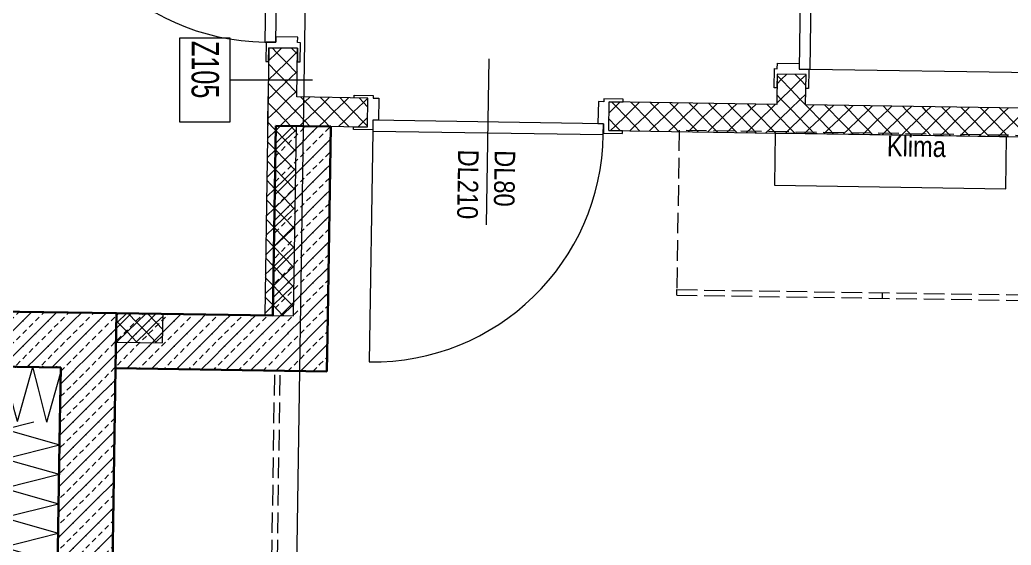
# Model space of a CAD drawing. Header units: metres. Extents: x -19025 to 34897, y -14024 to 26069.
# Drawn here: x -6882 to -3271, y -2126 to -214 of the extents above; entities that cross this region are included whole.
import ezdxf
from ezdxf.enums import TextEntityAlignment as Align

# ---------------------------------------------------------------- set-up
doc = ezdxf.new("R2010")
doc.units = ezdxf.units.M
doc.header["$MEASUREMENT"] = 0
doc.linetypes.add('Punktlinie weit', pattern=[0.05, 0, -0.05])
doc.linetypes.add('Strichlinie eng', pattern=[0.1, 0.075, -0.025])
for name, color, linetype in [('110 Wand Aussen', 7, 'Continuous'), ('11__100 Achsraster', 7, 'Continuous'), ('120 Wand Innen tragend', 7, 'Continuous'), ('130 Wand Innen', 7, 'Continuous'), ('210 Decke', 7, 'Continuous'), ('220 Bodenaufbau', 7, 'Continuous'), ('510 Moeblierung', 7, 'Continuous'), ('930 Beschriftung Allgemein', 7, 'Continuous'), ('936 Beschriftung Aufbauten', 7, 'Continuous'), ('Neubau_130 Wand Innen', 7, 'Continuous')]:
    doc.layers.add(name, color=color, linetype=linetype)
doc.styles.add('ERSTELLTER_STIL_1', font='ARIALN.TTF')
doc.styles.add('ERSTELLTER_STIL_4', font='arialbd.ttf')
doc.styles.add('ERSTELLTER_STIL_7', font='ARIALN.TTF', dxfattribs={"width": 0.8})
doc.linetypes.add('Grenze Bezirk', pattern='A,0,[2,22HAUS116_412 STG1 _ 2.DG_IndexB_2026-08-161.Shx,S=0.001587,R=0,X=0,Y=0],-0.25,0', length=0.25)
pattern_1 = [(45, (0, 0), (-0.04596194, 0.04596194), [0.0195, -0.013]), (45, (-0.02298, 0.02298), (-0.04596194, 0.04596194), [0.065, 0])]
pattern_2 = [(44.1212, (0, 0), (-0.03480892, 0.03589344), [0.05, 0]), (134.1212, (0, 0), (0.03589344, 0.03480892), [0.05, 0])]
pattern_3 = [(134.1288, (0, 0), (0.0358888, 0.0348137), [0.05, 0]), (224.1288, (0, 0), (-0.0348137, 0.0358888), [0.05, 0])]
pattern_4 = [(134.12126, (0, 0), (0.0358934, 0.03480896), [0.05, 0]), (224.12126, (0, 0), (-0.03480896, 0.0358934), [0.05, 0])]

# ---------------------------------------------------------------- blocks, each defined once
blk = doc.blocks.new('Decke_1_1', base_point=(-12.5417, 13.2338))
at = {"layer": '220 Bodenaufbau', "color": 7, "linetype": 'Continuous', "lineweight": 13, "flags": 128}
blk.add_lwpolyline([(-12.482, 21.772), (-12.74, 17.1693), (-10.4444, 17.0406), (-10.6591, 13.2049), (-12.5417, 13.2338), (-12.638, 6.9481), (-12.5214, 6.9463), (-12.5836, 2.8868), (-8.4848, 2.8239), (-8.5307, -0.1696), (-2.6045, -0.1696), (-2.5423, 3.8838), (-1.8278, 3.873), (-1.7618, 8.1713), (-2.5953, 8.1841), (-2.4657, 16.6303), (-2.3698, 16.6251), (-2.1874, 19.881)], dxfattribs=at)
blk = doc.blocks.new('Garderobe 01 27[14]_1', base_point=(-6.2403, 3.087))
at = {"layer": '510 Moeblierung', "color": 253, "linetype": 'Strichlinie eng', "lineweight": 9, "true_color": 0x9f9f9f}
for p, q in [((-6.2403, 3.087), (-6.24, 3.107)), ((-6.24, 3.107), (-4.7402, 3.084)), ((-5.4904, 3.0755), (-5.4901, 3.0955))]:
    blk.add_line(p, q, dxfattribs=at)
at = {"layer": '510 Moeblierung', "color": 253, "linetype": 'Strichlinie eng', "lineweight": 9, "true_color": 0x9f9f9f, "flags": 128}
blk.add_lwpolyline([(-6.2403, 3.087), (-4.7405, 3.064), (-4.7313, 3.6639), (-6.2311, 3.6869)], close=True, dxfattribs=at)
blk = doc.blocks.new('Garderobe 01 27[15]_1', base_point=(-7.7273, 0.0213))
at = {"layer": '510 Moeblierung', "color": 253, "linetype": 'Strichlinie eng', "lineweight": 9, "true_color": 0x9f9f9f}
for p, q in [((-7.7473, 0.0216), (-7.7045, 2.8119)), ((-7.7059, 1.4165), (-7.7259, 1.4168)), ((-7.7273, 0.0213), (-7.7473, 0.0216))]:
    blk.add_line(p, q, dxfattribs=at)
at = {"layer": '510 Moeblierung', "color": 253, "linetype": 'Strichlinie eng', "lineweight": 9, "true_color": 0x9f9f9f, "flags": 128}
blk.add_lwpolyline([(-7.7273, 0.0213), (-7.6845, 2.8116), (-8.2845, 2.8208), (-8.3273, 0.0305)], close=True, dxfattribs=at)
blk = doc.blocks.new('*X266')
at = {"layer": '110 Wand Aussen', "color": 7, "linetype": 'Continuous', "lineweight": 5}
for p, q in [((-8.5351, 2.6246), (-8.4848, 2.8016)), ((-8.5351, 2.6246), (-8.5655, 2.7453)), ((-8.6423, 2.6263), (-8.6248, 2.6878)), ((-8.6423, 2.6263), (-8.6513, 2.6621))]:
    blk.add_line(p, q, dxfattribs=at)
blk = doc.blocks.new('*X269')
at = {"layer": '110 Wand Aussen', "color": 7, "linetype": 'Continuous', "lineweight": 5}
for p, q in [((-8.6248, 2.6878), (-8.5856, 2.8254)), ((-8.5655, 2.7453), (-8.5856, 2.8254)), ((-8.6513, 2.6621), (-8.6849, 2.7957))]:
    blk.add_line(p, q, dxfattribs=at)
blk = doc.blocks.new('Wand_32_1', base_point=(-13.3327, 2.6982))
at = {"layer": '110 Wand Aussen', "linetype": 'Continuous', "lineweight": 0, "true_color": 0x000000}
h = blk.add_hatch(dxfattribs=at)
h.set_pattern_fill('BETON__BEWEHRT_SN46_0001', color=18, style=0, pattern_type=2)
h.set_pattern_definition(pattern_1)
h.paths.add_polyline_path([(-8.8144, 2.829), (-8.4845, 2.8239), (-8.4814, 3.0239), (-8.8113, 3.0289), (-8.8121, 2.9789)])
h = blk.add_hatch(dxfattribs=at)
h.set_pattern_fill('BETON__BEWEHRT_SN46_0001', color=18, style=0, pattern_type=2)
h.set_pattern_definition(pattern_1)
h.paths.add_polyline_path([(-8.4814, 3.0239), (-8.4845, 2.8239), (-8.2814, 3.0208)])
h = blk.add_hatch(dxfattribs=at)
h.set_pattern_fill('BETON__BEWEHRT_SN46_0001', color=18, style=0, pattern_type=2)
h.set_pattern_definition(pattern_1)
h.paths.add_polyline_path([(-8.4845, 2.8239), (-8.2845, 2.8208), (-8.2814, 3.0208)])
at = {"layer": '110 Wand Aussen', "color": 7, "linetype": 'Continuous', "lineweight": 30}
for p in [(-8.8144, 2.829), (-8.4875, 2.6239)]:
    blk.add_line(p, (-8.4845, 2.8239), dxfattribs=at)
at = {"layer": '110 Wand Aussen', "color": 7, "linetype": 'Continuous', "lineweight": 30, "flags": 128}
for points in [[(-8.2814, 3.0208), (-8.8113, 3.0289)], [(-8.2814, 3.0208), (-8.2845, 2.8208)]]:
    blk.add_lwpolyline(points, dxfattribs=at)
at = {"layer": '110 Wand Aussen', "color": 7, "lineweight": 30}
for name in ['*X269', '*X266']:
    blk.add_blockref(name, (0, 0), dxfattribs=at)
blk = doc.blocks.new('*X283')
at = {"layer": '110 Wand Aussen', "color": 7, "linetype": 'Continuous', "lineweight": 5}
for p, q in [((-8.632, -0.2696), (-8.5315, -0.2443)), ((-8.5896, -0.2278), (-8.5315, -0.2443)), ((-8.6744, -0.3113), (-8.5332, -0.3515)), ((-8.6048, -0.3695), (-8.5332, -0.3515))]:
    blk.add_line(p, q, dxfattribs=at)
blk = doc.blocks.new('*X284')
at = {"layer": '110 Wand Aussen', "color": 7, "linetype": 'Continuous', "lineweight": 5}
for p, q in [((-8.6879, 2.5987), (-8.5819, 2.6254)), ((-8.6879, 2.5987), (-8.4888, 2.542)), ((-8.6896, 2.4915), (-8.4888, 2.542)), ((-8.6896, 2.4915), (-8.4904, 2.4349)), ((-8.6912, 2.3844), (-8.4904, 2.4349)), ((-8.6912, 2.3844), (-8.4921, 2.3277)), ((-8.6929, 2.2772), (-8.4921, 2.3277)), ((-8.6929, 2.2772), (-8.4937, 2.2205)), ((-8.6945, 2.17), (-8.4937, 2.2205)), ((-8.6945, 2.17), (-8.4953, 2.1134)), ((-8.6961, 2.0629), (-8.4953, 2.1134)), ((-8.6961, 2.0629), (-8.497, 2.0062)), ((-8.6978, 1.9557), (-8.497, 2.0062)), ((-8.6978, 1.9557), (-8.4986, 1.899)), ((-8.6994, 1.8485), (-8.4986, 1.899)), ((-8.6994, 1.8485), (-8.5003, 1.7919)), ((-8.7011, 1.7414), (-8.5003, 1.7919)), ((-8.7011, 1.7414), (-8.5019, 1.6847)), ((-8.7027, 1.6342), (-8.5019, 1.6847)), ((-8.7027, 1.6342), (-8.5036, 1.5775)), ((-8.7044, 1.527), (-8.5036, 1.5775)), ((-8.7044, 1.527), (-8.5052, 1.4704)), ((-8.706, 1.4199), (-8.5052, 1.4704)), ((-8.706, 1.4199), (-8.5069, 1.3632)), ((-8.7077, 1.3127), (-8.5069, 1.3632)), ((-8.7077, 1.3127), (-8.5085, 1.256)), ((-8.7093, 1.2055), (-8.5085, 1.256)), ((-8.7093, 1.2055), (-8.5101, 1.1489)), ((-8.7109, 1.0984), (-8.5101, 1.1489)), ((-8.7109, 1.0984), (-8.5118, 1.0417)), ((-8.7126, 0.9912), (-8.5118, 1.0417)), ((-8.7126, 0.9912), (-8.5134, 0.9345)), ((-8.7142, 0.884), (-8.5134, 0.9345)), ((-8.7142, 0.884), (-8.5151, 0.8274)), ((-8.7159, 0.7768), (-8.5151, 0.8274)), ((-8.7159, 0.7768), (-8.5167, 0.7202)), ((-8.7175, 0.6697), (-8.5167, 0.7202)), ((-8.7175, 0.6697), (-8.5184, 0.613)), ((-8.7192, 0.5625), (-8.5184, 0.613)), ((-8.7192, 0.5625), (-8.52, 0.5059)), ((-8.7208, 0.4553), (-8.52, 0.5059)), ((-8.7208, 0.4553), (-8.5217, 0.3987)), ((-8.7224, 0.3482), (-8.5217, 0.3987)), ((-8.7224, 0.3482), (-8.5233, 0.2915)), ((-8.7241, 0.241), (-8.5233, 0.2915)), ((-8.7241, 0.241), (-8.5249, 0.1844)), ((-8.7257, 0.1338), (-8.5249, 0.1844)), ((-8.7257, 0.1338), (-8.5266, 0.0772)), ((-8.7274, 0.0267), (-8.5266, 0.0772)), ((-8.7274, 0.0267), (-8.5282, -0.03)), ((-8.729, -0.0805), (-8.5282, -0.03)), ((-8.729, -0.0805), (-8.5299, -0.1371)), ((-8.6646, -0.171), (-8.5299, -0.1371))]:
    blk.add_line(p, q, dxfattribs=at)
blk = doc.blocks.new('*X285')
at = {"layer": '110 Wand Aussen', "color": 7, "linetype": 'Continuous', "lineweight": 5}
for p, q in [((-8.7307, -0.1877), (-8.6646, -0.171)), ((-8.7307, -0.1877), (-8.5896, -0.2278)), ((-8.7323, -0.2948), (-8.632, -0.2696)), ((-8.7323, -0.2948), (-8.6744, -0.3113))]:
    blk.add_line(p, q, dxfattribs=at)
blk = doc.blocks.new('Wand_42_1', base_point=(-8.4875, 2.6239))
at = {"layer": '110 Wand Aussen', "linetype": 'Continuous', "lineweight": 0, "true_color": 0x000000}
h = blk.add_hatch(dxfattribs=at)
h.set_pattern_fill('BETON__BEWEHRT_SN46_0001', color=18, style=0, pattern_type=2)
h.set_pattern_definition(pattern_1)
h.paths.add_polyline_path([(-8.4845, 2.8239), (-8.5273, 0.0305), (-8.3273, 0.0305), (-8.2845, 2.8208)])
h = blk.add_hatch(dxfattribs=at)
h.set_pattern_fill('BETON__BEWEHRT_SN46_0001', color=18, style=0, pattern_type=2)
h.set_pattern_definition(pattern_1)
h.paths.add_polyline_path([(-8.3273, 0.0305), (-8.5304, -0.1695), (-8.3303, -0.1695)])
h = blk.add_hatch(dxfattribs=at)
h.set_pattern_fill('BETON__BEWEHRT_SN46_0001', color=18, style=0, pattern_type=2)
h.set_pattern_definition(pattern_1)
h.paths.add_polyline_path([(-8.5273, 0.0305), (-8.5304, -0.1695), (-8.3273, 0.0305)])
at = {"layer": '110 Wand Aussen', "color": 7, "linetype": 'Continuous', "lineweight": 30}
for p, q in [((-8.4875, 2.6239), (-8.4845, 2.8239)), ((-8.4875, 2.6239), (-8.5273, 0.0305)), ((-8.5273, 0.0305), (-8.5304, -0.1695)), ((-8.5304, -0.1695), (-8.3303, -0.1695))]:
    blk.add_line(p, q, dxfattribs=at)
at = {"layer": '110 Wand Aussen', "color": 7, "linetype": 'Continuous', "lineweight": 30, "flags": 128}
blk.add_lwpolyline([(-8.3273, 0.0305), (-8.2845, 2.8208)], dxfattribs=at)
at = {"layer": '110 Wand Aussen', "color": 7, "linetype": 'Continuous', "lineweight": 13, "flags": 128}
for points in [[(-8.6875, 2.627), (-8.7335, -0.3695)], [(-8.7335, -0.3695), (-8.5334, -0.3695)]]:
    blk.add_lwpolyline(points, dxfattribs=at)
at = {"layer": '110 Wand Aussen', "color": 7, "lineweight": 30}
for name in ['*X284', '*X285', '*X283']:
    blk.add_blockref(name, (0, 0), dxfattribs=at)
blk = doc.blocks.new('Zargentür 1-Fl 27_5')
at = {"layer": '130 Wand Innen', "color": 7, "linetype": 'Continuous', "lineweight": 13}
for p, q in [((0.42, 0.015), (0.42, 0.855)), ((-0.42, 0.01), (-0.49, 0.01)), ((-0.49, 0.01), (-0.49, 0)), ((-0.49, 0), (-0.44, 0)), ((-0.44, 0), (-0.44, -0.105)), ((-0.44, 0), (-0.44, -0.105)), ((-0.44, 0), (-0.44, -0.105)), ((-0.42, 0.015), (-0.42, -0.025)), ((0.42, 0.015), (-0.42, 0.015)), ((-0.42, -0.025), (-0.42, 0.01)), ((0.42, -0.025), (0.42, 0.015)), ((0.42, -0.025), (0.42, 0.01)), ((0.42, 0.01), (0.49, 0.01)), ((0.49, 0), (0.44, 0)), ((0.44, 0), (0.44, -0.105)), ((0.44, 0), (0.44, -0.105)), ((0.44, 0), (0.44, -0.105)), ((0.49, 0.01), (0.49, 0)), ((-0.4, -0.025), (-0.42, -0.025)), ((-0.42, -0.025), (0.42, -0.025)), ((-0.4, -0.105), (-0.4, -0.025)), ((0.4, -0.105), (0.4, -0.025)), ((0.4, -0.025), (0.42, -0.025)), ((-0.44, -0.105), (-0.49, -0.105)), ((-0.49, -0.105), (-0.49, -0.115)), ((-0.42, -0.115), (-0.42, -0.105)), ((-0.42, -0.105), (-0.4, -0.105)), ((0.42, -0.105), (0.4, -0.105)), ((0.42, -0.115), (0.42, -0.105)), ((0.44, -0.105), (0.49, -0.105)), ((0.49, -0.105), (0.49, -0.115)), ((-0.49, -0.115), (-0.42, -0.115)), ((0.49, -0.115), (0.42, -0.115))]:
    blk.add_line(p, q, dxfattribs=at)
blk.add_arc((0.42, 0.015), 0.84, 90, 180, dxfattribs=at)
blk = doc.blocks.new('T Marker 21_5')
at = {"layer": '130 Wand Innen', "color": 7, "linetype": 'Continuous', "lineweight": 13}
blk.add_line((0, -0.455), (0, 0.15), dxfattribs=at)
at = {"layer": '130 Wand Innen', "color": 7, "lineweight": 13, "style": 'ERSTELLTER_STIL_1'}
for tag, p in [('gs_width_select_pref_50_1', (-0.13, -0.182)), ('gs_width_select_pref_50_0', (0.0029, -0.182))]:
    blk.add_attdef(tag, text='', height=0.075, rotation=270, dxfattribs=at).set_placement(p, align=Align.BOTTOM_LEFT)
blk = doc.blocks.new('Wand_51_1', base_point=(-7.7309, 3.7046))
at = {"layer": '130 Wand Innen', "linetype": 'Continuous', "lineweight": 13, "true_color": 0xa7a7a7}
h = blk.add_hatch(dxfattribs=at)
h.set_pattern_fill('GIPSKARTONWAND_0001', color=253, style=0, pattern_type=2)
h.set_pattern_definition(pattern_2)
h.paths.add_polyline_path([(-7.7293, 3.8096), (-7.7309, 3.7046), (-7.6259, 3.703), (-7.6243, 3.808)])
h = blk.add_hatch(dxfattribs=at)
h.set_pattern_fill('GIPSKARTONWAND_0001', color=253, style=0, pattern_type=2)
h.set_pattern_definition(pattern_2)
h.paths.add_polyline_path([(-7.6259, 3.703), (-7.3673, 3.699), (-7.3657, 3.804), (-7.6243, 3.808)])
h = blk.add_hatch(dxfattribs=at)
h.set_pattern_fill('GIPSKARTONWAND_0001', color=253, style=0, pattern_type=2)
h.set_pattern_definition(pattern_2)
h.paths.add_polyline_path([(-6.4874, 3.6855), (-5.8775, 3.6762), (-5.8759, 3.7812), (-6.4858, 3.7905)])
h = blk.add_hatch(dxfattribs=at)
h.set_pattern_fill('GIPSKARTONWAND_0001', color=253, style=0, pattern_type=2)
h.set_pattern_definition(pattern_2)
h.paths.add_polyline_path([(-5.7709, 3.7796), (-5.7725, 3.6746), (-2.5463, 3.6251), (-2.5447, 3.7301)])
at = {"layer": '130 Wand Innen', "color": 7, "linetype": 'Continuous', "lineweight": 13}
for p, q in [((-7.3673, 3.699), (-7.3657, 3.804)), ((-6.4874, 3.6855), (-6.4858, 3.7905))]:
    blk.add_line(p, q, dxfattribs=at)
at = {"layer": '130 Wand Innen', "color": 7, "linetype": 'Continuous', "lineweight": 13, "flags": 128}
for points in [[(-7.3657, 3.804), (-7.6243, 3.808)], [(-5.8759, 3.7812), (-6.4858, 3.7905)], [(-2.5447, 3.7301), (-5.7709, 3.7796)], [(-7.6259, 3.703), (-7.3673, 3.699)], [(-6.4874, 3.6855), (-5.8775, 3.6762)], [(-5.7725, 3.6746), (-2.5463, 3.6251)]]:
    blk.add_lwpolyline(points, dxfattribs=at)
at = {"layer": 'Neubau_130 Wand Innen', "color": 7, "linetype": 'Continuous', "lineweight": 13}
blk.add_line((-7.7293, 3.8096), (-7.7309, 3.7046), dxfattribs=at)
at = {"layer": '130 Wand Innen', "color": 7, "lineweight": 13}
ref = blk.add_blockref('T Marker 21_5', (-6.9257, 3.7973), dxfattribs=dict(at, rotation=359.1211932583198))
ref.add_attrib('gs_width_select_pref_50', 'DL80', dxfattribs={"color": 7, "lineweight": 13, "height": 0.075, "rotation": 269.1212, "style": 'ERSTELLTER_STIL_1'}).set_placement((-6.9259, 3.6152), align=Align.BOTTOM_LEFT)
ref.add_attrib('gs_width_select_pref_50_1', 'DL210', dxfattribs={"color": 7, "lineweight": 13, "height": 0.075, "rotation": 269.1212, "style": 'ERSTELLTER_STIL_1'}).set_placement((-7.0589, 3.6173), align=Align.BOTTOM_LEFT)
at = {"layer": '130 Wand Innen', "color": 7, "linetype": 'Continuous', "lineweight": 13, "rotation": 179.1211932583197}
blk.add_blockref('Zargentür 1-Fl 27_5', (-6.9274, 3.6923), dxfattribs=at)
blk = doc.blocks.new('Wand_76_1', base_point=(-8.2814, 3.0208))
at = {"layer": '130 Wand Innen', "linetype": 'Continuous', "lineweight": 13, "true_color": 0xa7a7a7}
h = blk.add_hatch(dxfattribs=at)
h.set_pattern_fill('GIPSKARTONWAND_0001', color=253, style=0, pattern_type=2)
h.set_pattern_definition([(224.1212, (0, 0), (-0.03480892, 0.03589344), [0.05, 0]), (314.1212, (0, 0), (0.03589344, 0.03480892), [0.05, 0])])
h.paths.add_polyline_path([(-8.283, 2.9158), (-8.113, 2.9132), (-8.1114, 3.0182), (-8.2814, 3.0208)])
at = {"layer": '130 Wand Innen', "color": 7, "linetype": 'Continuous', "lineweight": 13, "flags": 128}
for points in [[(-8.2814, 3.0208), (-8.283, 2.9158)], [(-8.1114, 3.0182), (-8.2814, 3.0208)], [(-8.113, 2.9132), (-8.1114, 3.0182)], [(-8.283, 2.9158), (-8.113, 2.9132)]]:
    blk.add_lwpolyline(points, dxfattribs=at)
blk = doc.blocks.new('Wand_77_1', base_point=(-8.2829, 2.9208))
at = {"layer": '120 Wand Innen tragend', "linetype": 'Continuous', "lineweight": 0, "true_color": 0x000000}
h = blk.add_hatch(dxfattribs=at)
h.set_pattern_fill('BETON__BEWEHRT_SN46_0001', color=18, style=0, pattern_type=2)
h.set_pattern_definition(pattern_1)
h.paths.add_polyline_path([(-7.7115, 3.0121), (-8.2814, 3.0208), (-8.2845, 2.8208), (-7.7145, 2.8121)])
h = blk.add_hatch(dxfattribs=at)
h.set_pattern_fill('BETON__BEWEHRT_SN46_0001', color=18, style=0, pattern_type=2)
h.set_pattern_definition(pattern_1)
h.paths.add_polyline_path([(-7.7115, 3.0121), (-7.7145, 2.8121), (-7.5146, 2.809)])
h = blk.add_hatch(dxfattribs=at)
h.set_pattern_fill('BETON__BEWEHRT_SN46_0001', color=18, style=0, pattern_type=2)
h.set_pattern_definition(pattern_1)
h.paths.add_polyline_path([(-7.7115, 3.0121), (-7.5146, 2.809), (-7.5115, 3.009)])
at = {"layer": '120 Wand Innen tragend', "color": 7, "linetype": 'Continuous', "lineweight": 30, "flags": 128}
for points in [[(-8.2814, 3.0208), (-8.2845, 2.8208)], [(-7.7115, 3.0121), (-8.2814, 3.0208)], [(-7.5146, 2.809), (-7.5115, 3.009)], [(-8.2845, 2.8208), (-7.5146, 2.809)]]:
    blk.add_lwpolyline(points, dxfattribs=at)
blk = doc.blocks.new('Zargentür 1-Fl 27_7')
at = {"layer": 'Neubau_130 Wand Innen', "color": 7, "linetype": 'Continuous', "lineweight": 13}
for p, q in [((0.42, 0.015), (0.42, 0.855)), ((-0.42, 0.01), (-0.49, 0.01)), ((-0.49, 0.01), (-0.49, 0)), ((-0.49, 0), (-0.44, 0)), ((-0.44, 0), (-0.44, -0.105)), ((-0.44, -0.105), (-0.44, 0)), ((-0.44, -0.105), (-0.44, 0)), ((-0.42, 0.015), (-0.42, -0.025)), ((0.42, 0.015), (-0.42, 0.015)), ((-0.42, -0.025), (-0.42, 0.01)), ((0.42, -0.025), (0.42, 0.015)), ((0.42, -0.025), (0.42, 0.01)), ((0.42, 0.01), (0.49, 0.01)), ((0.49, 0), (0.44, 0)), ((0.44, 0), (0.44, -0.105)), ((0.44, -0.105), (0.44, 0)), ((0.44, -0.105), (0.44, 0)), ((0.49, 0.01), (0.49, 0)), ((-0.4, -0.025), (-0.42, -0.025)), ((-0.42, -0.025), (0.42, -0.025)), ((-0.4, -0.105), (-0.4, -0.025)), ((0.4, -0.105), (0.4, -0.025)), ((0.4, -0.025), (0.42, -0.025)), ((-0.44, -0.105), (-0.49, -0.105)), ((-0.49, -0.105), (-0.49, -0.115)), ((-0.42, -0.115), (-0.42, -0.105)), ((-0.42, -0.105), (-0.4, -0.105)), ((0.42, -0.105), (0.4, -0.105)), ((0.42, -0.115), (0.42, -0.105)), ((0.44, -0.105), (0.49, -0.105)), ((0.49, -0.105), (0.49, -0.115)), ((-0.49, -0.115), (-0.42, -0.115)), ((0.49, -0.115), (0.42, -0.115))]:
    blk.add_line(p, q, dxfattribs=at)
blk.add_arc((0.42, 0.015), 0.84, 90, 180, dxfattribs=at)
blk = doc.blocks.new('T Marker AUT 27_8')
at = {"layer": 'Neubau_130 Wand Innen', "color": 7, "linetype": 'Continuous', "lineweight": 13}
blk.add_line((0, -0.5932), (0, 0.05), dxfattribs=at)
at = {"layer": 'Neubau_130 Wand Innen', "color": 7, "lineweight": 13, "style": 'ERSTELLTER_STIL_1'}
for tag, height, rotation, p in [('widthPrefix1st20_0', 0.075, 90, (-0.0029, -0.3896)), ('widthPrefix1st20_1', 0.075, 90, (0.13, -0.4378)), ('DUMMY_268', 0.05, 90, (-0.0529, -0.205)), ('DUMMY_269', 0.05, 90, (0.08, -0.205)), ('AC_WIDO_ID', 0.075, 0.8712, (-0.0571, -0.6854))]:
    blk.add_attdef(tag, text='', height=height, rotation=rotation, dxfattribs=at).set_placement(p, align=Align.BOTTOM_LEFT)
blk = doc.blocks.new('Wand_78_1', base_point=(-7.7111, 5.0091))
at = {"layer": 'Neubau_130 Wand Innen', "linetype": 'Continuous', "lineweight": 13, "true_color": 0xa7a7a7}
h = blk.add_hatch(dxfattribs=at)
h.set_pattern_fill('GIPSKARTONWAND_0001', color=253, style=0, pattern_type=2)
h.set_pattern_definition(pattern_3)
h.paths.add_polyline_path([(-7.7111, 5.0091), (-7.7132, 4.8672), (-7.6082, 4.8656), (-7.6061, 5.0075)])
h = blk.add_hatch(dxfattribs=at)
h.set_pattern_fill('GIPSKARTONWAND_0001', color=253, style=0, pattern_type=2)
h.set_pattern_definition(pattern_3)
h.paths.add_polyline_path([(-7.7293, 3.8096), (-7.6243, 3.808), (-7.6216, 3.9857), (-7.7266, 3.9873)])
h = blk.add_hatch(dxfattribs=at)
h.set_pattern_fill('GIPSKARTONWAND_0001', color=253, style=0, pattern_type=2)
h.set_pattern_definition(pattern_3)
h.paths.add_polyline_path([(-7.7309, 3.7046), (-7.7414, 3.0125), (-7.6364, 3.0109), (-7.6259, 3.703)])
at = {"layer": 'Neubau_130 Wand Innen', "color": 7, "linetype": 'Continuous', "lineweight": 13}
for p, q in [((-7.6082, 4.8656), (-7.7132, 4.8672)), ((-7.6216, 3.9857), (-7.7266, 3.9873))]:
    blk.add_line(p, q, dxfattribs=at)
at = {"layer": 'Neubau_130 Wand Innen', "color": 7, "linetype": 'Continuous', "lineweight": 13, "flags": 128}
for points in [[(-7.7111, 5.0091), (-7.7132, 4.8672)], [(-7.6061, 5.0075), (-7.7111, 5.0091)], [(-7.6082, 4.8656), (-7.6061, 5.0075)], [(-7.7266, 3.9873), (-7.7414, 3.0125)], [(-7.6243, 3.808), (-7.6216, 3.9857)], [(-7.6364, 3.0109), (-7.6259, 3.703)], [(-7.7414, 3.0125), (-7.6364, 3.0109)]]:
    blk.add_lwpolyline(points, dxfattribs=at)
at = {"layer": 'Neubau_130 Wand Innen', "color": 7, "linetype": 'Continuous', "lineweight": 13, "rotation": 89.12882144635306}
blk.add_blockref('Zargentür 1-Fl 27_7', (-7.7199, 4.4273), dxfattribs=at)
at = {"layer": 'Neubau_130 Wand Innen', "color": 7, "lineweight": 13}
ref = blk.add_blockref('T Marker AUT 27_8', (-7.6149, 4.4257), dxfattribs=dict(at, rotation=269.128821446353))
ref.add_attrib('widthPrefix1st20', 'DL80', dxfattribs={"color": 7, "lineweight": 13, "height": 0.075, "rotation": 359.1288, "style": 'ERSTELLTER_STIL_1'}).set_placement((-8.0274, 4.4579), align=Align.BOTTOM_LEFT)
ref.add_attrib('widthPrefix1st20_1', 'DL210', dxfattribs={"color": 7, "lineweight": 13, "height": 0.075, "rotation": 359.1288, "style": 'ERSTELLTER_STIL_1'}).set_placement((-8.0777, 4.3257), align=Align.BOTTOM_LEFT)
ref.add_attrib('AC_WIDO_ID', 'GL', dxfattribs={"color": 7, "lineweight": 13, "height": 0.075, "rotation": 270, "style": 'ERSTELLTER_STIL_1'}).set_placement((-8.3223, 4.5165), align=Align.BOTTOM_LEFT)
blk = doc.blocks.new('Zargentür 1-Fl 27_16')
at = {"layer": '130 Wand Innen', "color": 7, "linetype": 'Continuous', "lineweight": 13}
for p, q in [((0.42, 0.015), (0.42, 0.855)), ((-0.42, 0.01), (-0.49, 0.01)), ((-0.49, 0.01), (-0.49, 0)), ((-0.49, 0), (-0.44, 0)), ((-0.44, 0), (-0.44, -0.105)), ((-0.44, 0), (-0.44, -0.105)), ((-0.44, 0), (-0.44, -0.105)), ((-0.42, 0.015), (-0.42, -0.025)), ((0.42, 0.015), (-0.42, 0.015)), ((-0.42, -0.025), (-0.42, 0.01)), ((0.42, -0.025), (0.42, 0.015)), ((0.42, -0.025), (0.42, 0.01)), ((0.42, 0.01), (0.49, 0.01)), ((0.49, 0), (0.44, 0)), ((0.44, 0), (0.44, -0.105)), ((0.44, 0), (0.44, -0.105)), ((0.44, 0), (0.44, -0.105)), ((0.49, 0.01), (0.49, 0)), ((-0.4, -0.025), (-0.42, -0.025)), ((-0.42, -0.025), (0.42, -0.025)), ((-0.4, -0.105), (-0.4, -0.025)), ((0.4, -0.105), (0.4, -0.025)), ((0.4, -0.025), (0.42, -0.025)), ((-0.44, -0.105), (-0.49, -0.105)), ((-0.49, -0.105), (-0.49, -0.115)), ((-0.42, -0.115), (-0.42, -0.105)), ((-0.42, -0.105), (-0.4, -0.105)), ((0.42, -0.105), (0.4, -0.105)), ((0.42, -0.115), (0.42, -0.105)), ((0.44, -0.105), (0.49, -0.105)), ((0.49, -0.105), (0.49, -0.115)), ((-0.49, -0.115), (-0.42, -0.115)), ((0.49, -0.115), (0.42, -0.115))]:
    blk.add_line(p, q, dxfattribs=at)
blk.add_arc((0.42, 0.015), 0.84, 90, 180, dxfattribs=at)
blk = doc.blocks.new('T Marker 21_17')
at = {"layer": '130 Wand Innen', "color": 7, "linetype": 'Continuous', "lineweight": 13}
blk.add_line((0, 0.35), (0, -0.255), dxfattribs=at)
at = {"layer": '130 Wand Innen', "color": 7, "lineweight": 13, "style": 'ERSTELLTER_STIL_1'}
for tag, p in [('gs_width_select_pref_50_0', (-0.0029, 0.123)), ('gs_width_select_pref_50_1', (0.13, 0.123))]:
    blk.add_attdef(tag, text='', height=0.075, rotation=90, dxfattribs=at).set_placement(p, align=Align.BOTTOM_LEFT)
blk = doc.blocks.new('Wand_134_1', base_point=(-5.8575, 4.9807))
at = {"layer": '130 Wand Innen', "linetype": 'Continuous', "lineweight": 13, "true_color": 0xa7a7a7}
h = blk.add_hatch(dxfattribs=at)
h.set_pattern_fill('GIPSKARTONWAND_0001', color=253, style=0, pattern_type=2)
h.set_pattern_definition(pattern_4)
h.paths.add_polyline_path([(-5.8607, 4.771), (-5.7558, 4.7694), (-5.7525, 4.9791), (-5.8575, 4.9807)])
h = blk.add_hatch(dxfattribs=at)
h.set_pattern_fill('GIPSKARTONWAND_0001', color=253, style=0, pattern_type=2)
h.set_pattern_definition(pattern_4)
h.paths.add_polyline_path([(-5.8775, 3.6762), (-5.7725, 3.6746), (-5.7692, 3.8895), (-5.8742, 3.8911)])
at = {"layer": '130 Wand Innen', "color": 7, "linetype": 'Continuous', "lineweight": 13}
for p, q in [((-5.7558, 4.7694), (-5.8607, 4.771)), ((-5.7692, 3.8895), (-5.8742, 3.8911))]:
    blk.add_line(p, q, dxfattribs=at)
at = {"layer": '130 Wand Innen', "color": 7, "linetype": 'Continuous', "lineweight": 13, "flags": 128}
for points in [[(-5.8575, 4.9807), (-5.8607, 4.771)], [(-5.7558, 4.7694), (-5.7525, 4.9791)], [(-5.8742, 3.8911), (-5.8759, 3.7812)], [(-5.7709, 3.7796), (-5.7692, 3.8895)], [(-5.8775, 3.6762), (-5.7725, 3.6746)]]:
    blk.add_lwpolyline(points, dxfattribs=at)
at = {"layer": '130 Wand Innen', "color": 7, "linetype": 'Continuous', "lineweight": 13, "rotation": 269.1212588372874}
blk.add_blockref('Zargentür 1-Fl 27_16', (-5.7625, 4.3294), dxfattribs=at)
at = {"layer": '130 Wand Innen', "color": 7, "lineweight": 13}
ref = blk.add_blockref('T Marker 21_17', (-5.7625, 4.3294), dxfattribs=dict(at, rotation=269.1212588372874))
ref.add_attrib('gs_width_select_pref_50', 'DL80', dxfattribs={"color": 7, "lineweight": 13, "height": 0.075, "rotation": 359.1213, "style": 'ERSTELLTER_STIL_1'}).set_placement((-5.6625, 4.3538), align=Align.BOTTOM_LEFT)
ref.add_attrib('gs_width_select_pref_50_1', 'DL210', dxfattribs={"color": 7, "lineweight": 13, "height": 0.075, "rotation": 359.1213, "style": 'ERSTELLTER_STIL_1'}).set_placement((-5.6645, 4.2209), align=Align.BOTTOM_LEFT)
blk = doc.blocks.new('Decke_20_1', base_point=(-13.2792, 2.8974))
at = {"layer": '210 Decke', "color": 181, "linetype": 'Punktlinie weit', "lineweight": 30, "true_color": 0xa042ff, "flags": 128}
blk.add_lwpolyline([(-13.2792, 2.8974), (-13.3263, -0.1695), (-8.5304, -0.1695), (-8.4845, 2.8239)], close=True, dxfattribs=at)
blk = doc.blocks.new('Wand_201_1', base_point=(-7.613, 2.9105))
at = {"layer": '120 Wand Innen tragend', "linetype": 'Continuous', "lineweight": 0, "true_color": 0x000000}
h = blk.add_hatch(dxfattribs=at)
h.set_pattern_fill('BETON__BEWEHRT_SN46_0001', color=18, style=0, pattern_type=2)
h.set_pattern_definition(pattern_1)
h.paths.add_polyline_path([(-7.5115, 3.009), (-7.5009, 3.7), (-7.7009, 3.7031), (-7.7115, 3.0121)])
at = {"layer": '120 Wand Innen tragend', "color": 7, "linetype": 'Continuous', "lineweight": 30, "flags": 128}
for points in [[(-7.7009, 3.7031), (-7.7115, 3.0121)], [(-7.5009, 3.7), (-7.7009, 3.7031)], [(-7.5115, 3.009), (-7.5009, 3.7)]]:
    blk.add_lwpolyline(points, dxfattribs=at)
blk = doc.blocks.new('Standard-Rastermarker_9')
at = {"layer": '11__100 Achsraster', "color": 8, "linetype": 'Grenze Bezirk', "lineweight": 5}
blk.add_line((1, 0), (21.1271, 0), dxfattribs=at)
at = {"layer": '11__100 Achsraster', "color": 8, "lineweight": 5, "style": 'ERSTELLTER_STIL_4'}
blk.add_attdef('AC_MarkerText_1', text='', height=0.2, rotation=0.8788, dxfattribs=at).set_placement((22.3749, 0.1), align=Align.TOP_CENTER)
blk = doc.blocks.new('Etikett_58_1', base_point=(-7.5669, 3.8697))
at = {"layer": '936 Beschriftung Aufbauten', "color": 7, "linetype": 'Continuous', "lineweight": 13}
blk.add_line((-7.5669, 3.8697), (-7.8669, 3.8697), dxfattribs=at)
at = {"layer": '936 Beschriftung Aufbauten', "color": 7, "linetype": 'Continuous', "lineweight": 13, "flags": 128}
blk.add_lwpolyline([(-7.8669, 4.0219), (-8.0516, 4.0219), (-8.0516, 3.7176), (-7.8669, 3.7176)], close=True, dxfattribs=at)
at = {"layer": '936 Beschriftung Aufbauten', "color": 7, "lineweight": 13, "insert": (-7.9078, 4.0119), "char_height": 0.1, "attachment_point": 1, "rotation": 270, "style": 'ERSTELLTER_STIL_7'}
blk.add_mtext('\\A1;{\\pqj;\\pt0,1;\\fArial Narrow|b0|i0|c0|p0;\\W0.800000;Z105 \\fArial Narrow|b0|i0|c0|p0;\\W0.800000;\\A1{\\H.66x;\\S^  ;}\\fArial Narrow|b0|i0|c0|p0;\\W0.800000;\\fArial Narrow|b0|i0|c0|p0;\\W0.800000;\\A1{\\H.66x;\\S^  ;}\\fArial Narrow|b0|i0|c0|p0;\\W0.800000;\\fArial Narrow|b0|i0|c0|p0;\\W0.800000;\\fArial Narrow|b0|i0|c0|p0;\\W0.800000;\\fArial Narrow|b0|i0|c0|p0;\\W0.800000;\\fArial Narrow|b0|i0|c0|p0;\\W0.800000;\\fArial Narrow|b0|i0|c0|p0;\\W0.800000;\\fArial Narrow|b0|i0|c0|p0;\\W0.800000;\\fArial Narrow|b0|i0|c0|p0;\\W0.800000;\\fArial Narrow|b0|i0|c0|p0;\\W0.800000;\\fArial Narrow|b0|i0|c0|p0;\\W0.800000;\\fArial Narrow|b0|i0|c0|p0;\\W0.800000;\\fArial Narrow|b0|i0|c0|p0;\\W0.800000;\\fArial Narrow|b0|i0|c0|p0;\\W0.800000;\\fArial Narrow|b0|i0|c0|p0;\\W0.800000;\\fArial Narrow|b0|i0|c0|p0;\\W0.800000;\\fArial Narrow|b0|i0|c0|p0;\\W0.800000;\\fArial Narrow|b0|i0|c0|p0;\\W0.800000;\\fArial Narrow|b0|i0|c0|p0;\\W0.800000;\\fArial Narrow|b0|i0|c0|p0;\\W0.800000;\\fArial Narrow|b0|i0|c0|p0;\\W0.800000;\\fArial Narrow|b0|i0|c0|p0;\\W0.800000;\\fArial Narrow|b0|i0|c0|p0;\\W0.800000;\\fArial Narrow|b0|i0|c0|p0;\\W0.800000;\\fArial Narrow|b0|i0|c0|p0;\\W0.800000;\\fArial Narrow|b0|i0|c0|p0;\\W0.800000;\\fArial Narrow|b0|i0|c0|p0;\\W0.800000;\\fArial Narrow|b0|i0|c0|p0;\\W0.800000;\\fArial Narrow|b0|i0|c0|p0;\\W0.800000;\\fArial Narrow|b0|i0|c0|p0;\\W0.800000;\\fArial Narrow|b0|i0|c0|p0;\\W0.800000;\\fArial Narrow|b0|i0|c0|p0;\\W0.800000;\\fArial Narrow|b0|i0|c0|p0;\\W0.800000;\\fArial Narrow|b0|i0|c0|p0;\\W0.800000;\\fArial Narrow|b0|i0|c0|p0;\\W0.800000;\\fArial Narrow|b0|i0|c0|p0;\\W0.800000;\\fArial Narrow|b0|i0|c0|p0;\\W0.800000;\\fArial Narrow|b0|i0|c0|p0;\\W0.800000;\\fArial Narrow|b0|i0|c0|p0;\\W0.800000;\\fArial Narrow|b0|i0|c0|p0;\\W0.800000;\\fArial Narrow|b0|i0|c0|p0;\\W0.800000;\\fArial Narrow|b0|i0|c0|p0;\\W0.800000;\\fArial Narrow|b0|i0|c0|p0;\\W0.800000;\\fArial Narrow|b0|i0|c0|p0;\\W0.800000;\\fArial Narrow|b0|i0|c0|p0;\\W0.800000;}', dxfattribs=at)

msp = doc.modelspace()

# ---------------------------------------------------------------- linework, layer by layer
at = {"color": 7, "linetype": 'Continuous', "lineweight": 13, "flags": 128}
msp.add_lwpolyline([(-3290.494, -828.792), (-3287.595, -639.754), (-4129.867, -626.834), (-4132.766, -815.873)], close=True, dxfattribs=at)

# ---------------------------------------------------------------- block references
at = {"layer": '110 Wand Aussen', "color": 7, "lineweight": 30, "xscale": 1000, "yscale": 1000, "zscale": 1000}
for name, p in [('Wand_32_1', (-11581.413, -1604.831)), ('Wand_42_1', (-6736.189, -1679.153))]:
    msp.add_blockref(name, p, dxfattribs=at)
at = {"layer": '11__100 Achsraster', "color": 7, "linetype": 'Continuous', "lineweight": 18, "xscale": 999.9999999999995, "yscale": 999.9999999999995, "zscale": 999.9999999999995, "rotation": 269.1211930973006}
msp.add_blockref('Standard-Rastermarker_9', (-5651.914, 12283.24), dxfattribs=at)
at = {"layer": '120 Wand Innen tragend', "color": 7, "lineweight": 30, "xscale": 1000, "yscale": 1000, "zscale": 1000}
for name, p in [('Wand_201_1', (-5861.69, -1392.532)), ('Wand_77_1', (-6531.611, -1382.256))]:
    msp.add_blockref(name, p, dxfattribs=at)
at = {"layer": '130 Wand Innen', "color": 7, "lineweight": 30, "xscale": 1000, "yscale": 1000, "zscale": 1000}
for name, p in [('Wand_134_1', (-4106.196, 677.594)), ('Wand_51_1', (-5979.568, -598.461)), ('Wand_76_1', (-6530.077, -1282.268))]:
    msp.add_blockref(name, p, dxfattribs=at)
at = {"layer": '210 Decke', "color": 181, "linetype": 'Punktlinie weit', "lineweight": 30, "true_color": 0xa042ff, "xscale": 1000, "yscale": 1000, "zscale": 1000}
msp.add_blockref('Decke_20_1', (-11527.88, -1405.628), dxfattribs=at)
at = {"layer": '220 Bodenaufbau', "color": 7, "linetype": 'Continuous', "lineweight": 13, "xscale": 1000, "yscale": 1000, "zscale": 1000}
msp.add_blockref('Decke_1_1', (-10790.357, 8930.711), dxfattribs=at)
at = {"layer": '510 Moeblierung', "color": 253, "linetype": 'Strichlinie eng', "lineweight": 9, "true_color": 0x9f9f9f, "xscale": 1000, "yscale": 1000, "zscale": 1000}
for name, p in [('Garderobe 01 27[14]_1', (-4489.005, -1216.092)), ('Garderobe 01 27[15]_1', (-5976.017, -4281.765))]:
    msp.add_blockref(name, p, dxfattribs=at)
at = {"layer": '936 Beschriftung Aufbauten', "color": 12, "linetype": 'Continuous', "lineweight": 13, "true_color": 0xcc0000, "xscale": 1000, "yscale": 1000, "zscale": 1000}
msp.add_blockref('Etikett_58_1', (-5815.546, -433.325), dxfattribs=at)
at = {"layer": 'Neubau_130 Wand Innen', "color": 7, "lineweight": 30, "xscale": 1000, "yscale": 1000, "zscale": 1000}
msp.add_blockref('Wand_78_1', (-5959.731, 706.076), dxfattribs=at)

# ---------------------------------------------------------------- texts
at = {"layer": '930 Beschriftung Allgemein', "color": 7, "linetype": 'Continuous', "lineweight": 13, "insert": (-3615.275, -637.202), "char_height": 75, "attachment_point": 2, "rotation": 359.121193, "style": 'ERSTELLTER_STIL_1'}
msp.add_mtext('\\A1;{\\pqc;\\fArial Narrow|b0|i0|c0|p0;\\W1.000000;Klima}', dxfattribs=at)

doc.saveas('drawing.dxf')
